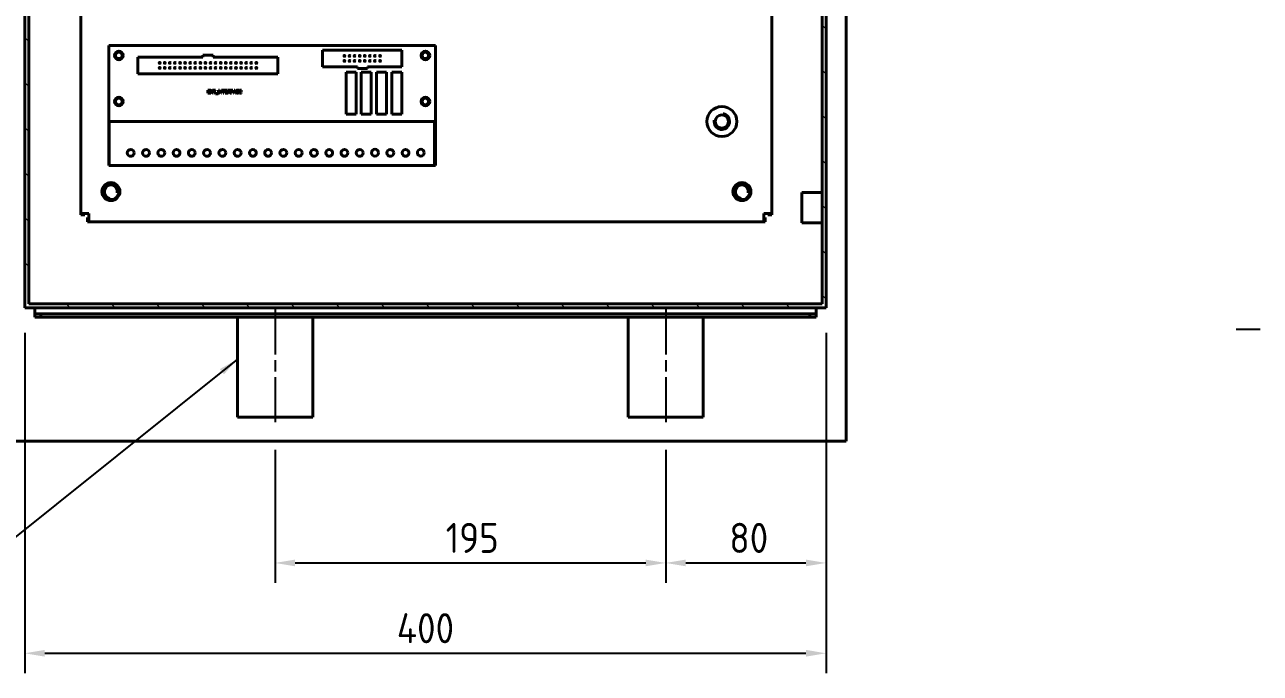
# Model space of a CAD drawing. Header units: millimetres. Extents: x 0 to 4205, y 0 to 2970.
# Drawn here: x 3500 to 4117, y 942 to 1266 of the extents above; entities that cross this region are included whole.
import ezdxf

# ---------------------------------------------------------------- set-up
doc = ezdxf.new("R2010")
doc.units = ezdxf.units.MM
doc.header["$LTSCALE"] = 5
doc.linetypes.add('CHAIN', pattern=[0.3543, 0.2362, -0.0295, 0.0591, -0.0295])
doc.layers.get('0').update_dxf_attribs({"color": 3, "lineweight": 25})
for name, color, linetype, lineweight in [('가시적인 것(ISO)', 3, 'Continuous', 40), ('가시적인 좁은 것(ISO)', 3, 'Continuous', 35), ('경계(ISO)', 7, 'Continuous', 25), ('기호(ISO)', 5, 'Continuous', 25), ('중심선(ISO)', 1, 'Continuous', 25), ('치수(ISO)', 2, 'Continuous', 25), ('해치(ISO)', 7, 'Continuous', 18)]:
    doc.layers.add(name, color=color, linetype=linetype, lineweight=lineweight)
doc.styles.add('치수 텍스트_PSTEK_POSCO', font='isocp.shx')
doc.dimstyles.new('치수_PSTEK_POSCO', dxfattribs={"dimscale": 5, "dimtxt": 3, "dimasz": 2, "dimexe": 2, "dimexo": 2.5, "dimgap": 1, "dimtad": 1, "dimrnd": 1e-08, "dimdsep": 46, "dimtxsty": '치수 텍스트_PSTEK_POSCO', "dimcen": 0.09, "dimdle": 10, "dimclrd": 7, "dimclre": 7, "dimclrt": 2, "dimadec": 1, "dimazin": 2, "dimtfac": 1, "dimtmove": 0, "dimatfit": 3, "dimfxl": 0, "dimtolj": 1, "dimlwd": -1, "dimlwe": -1, "dimarcsym": 0})
doc.dimstyles.new('치수_PSTEK_POSCO$7', dxfattribs={"dimscale": 5, "dimtxt": 3, "dimasz": 2, "dimexe": 2, "dimexo": 2.5, "dimgap": 1, "dimtad": 1, "dimrnd": 1e-08, "dimdsep": 46, "dimtxsty": '치수 텍스트_PSTEK_POSCO', "dimcen": 0.09, "dimdle": 10, "dimclrd": 7, "dimclre": 7, "dimclrt": 2, "dimadec": 1, "dimazin": 2, "dimtfac": 1, "dimtmove": 0, "dimatfit": 3, "dimfxl": 0, "dimtolj": 1, "dimlwd": -1, "dimlwe": -1, "dimarcsym": 0})

# ---------------------------------------------------------------- blocks, each defined once
blk = doc.blocks.new('경계 Default Border')
at = {"layer": '경계(ISO)'}
blk.add_line((821, 222.75), (823.4, 222.75), dxfattribs=at)
blk = doc.blocks.new('*D33')
at = {"layer": 'Defpoints', "color": 0}
for p in [(3625.22, 1066.09), (3820.22, 1066.09), (3820.22, 997.07)]:
    blk.add_point(p, dxfattribs=at)
at = {"layer": '치수(ISO)', "color": 7}
for p, q in [((3625.22, 1053.59), (3625.22, 987.07)), ((3820.22, 1053.59), (3820.22, 987.07)), ((3635.22, 997.07), (3810.22, 997.07))]:
    blk.add_line(p, q, dxfattribs=at)
for points in [[(3635.22, 998.74), (3635.22, 995.41), (3625.22, 997.07)], [(3810.22, 998.74), (3810.22, 995.41), (3820.22, 997.07)]]:
    blk.add_solid(points, dxfattribs=at)
at = {"layer": '치수(ISO)', "color": 2, "insert": (3710.38, 1009.57), "char_height": 15, "attachment_point": 4, "style": '치수 텍스트_PSTEK_POSCO'}
blk.add_mtext('\\A1;195', dxfattribs=at)
blk = doc.blocks.new('*D34')
at = {"layer": 'Defpoints', "color": 0}
for p in [(3900.22, 1124.44), (3820.22, 1066.09), (3900.22, 997.07)]:
    blk.add_point(p, dxfattribs=at)
at = {"layer": '치수(ISO)', "color": 7}
for p, q in [((3900.22, 1111.94), (3900.22, 987.07)), ((3820.22, 1053.59), (3820.22, 987.07)), ((3830.22, 997.07), (3890.22, 997.07))]:
    blk.add_line(p, q, dxfattribs=at)
for points in [[(3830.22, 998.74), (3830.22, 995.41), (3820.22, 997.07)], [(3890.22, 998.74), (3890.22, 995.41), (3900.22, 997.07)]]:
    blk.add_solid(points, dxfattribs=at)
at = {"layer": '치수(ISO)', "color": 2, "insert": (3851.96, 1009.57), "char_height": 15, "attachment_point": 4, "style": '치수 텍스트_PSTEK_POSCO'}
blk.add_mtext('\\A1;80', dxfattribs=at)
blk = doc.blocks.new('*D39')
at = {"layer": 'Defpoints', "color": 0}
for p in [(3500.22, 1124.44), (3900.22, 1124.44), (3900.22, 951.99)]:
    blk.add_point(p, dxfattribs=at)
at = {"layer": '치수(ISO)', "color": 7}
for p, q in [((3500.22, 1111.94), (3500.22, 941.99)), ((3900.22, 1111.94), (3900.22, 941.99)), ((3510.22, 951.99), (3890.22, 951.99))]:
    blk.add_line(p, q, dxfattribs=at)
for points in [[(3510.22, 953.66), (3510.22, 950.32), (3500.22, 951.99)], [(3890.22, 953.66), (3890.22, 950.32), (3900.22, 951.99)]]:
    blk.add_solid(points, dxfattribs=at)
at = {"layer": '치수(ISO)', "color": 2, "insert": (3685.96, 964.49), "char_height": 15, "attachment_point": 4, "style": '치수 텍스트_PSTEK_POSCO'}
blk.add_mtext('\\A1;400', dxfattribs=at)

msp = doc.modelspace()

# ---------------------------------------------------------------- hatches: boundary and pattern name
at = {"layer": '해치(ISO)'}
h = msp.add_hatch(dxfattribs=at)
h.set_pattern_fill('ANSI31', color=256, scale=127, angle=90.0002105, style=0)
h.set_pattern_definition([(135.0002, (0, 0), (-11.22528, -11.22536), [])])
h.paths.add_polyline_path([(3500.2192, 1764.4384), (3500.2192, 1124.4384), (3900.2192, 1124.4384), (3900.2192, 1764.4384)])
h.paths.add_polyline_path([(3502.2192, 1126.4384), (3502.2192, 1762.4384), (3898.2192, 1762.4384), (3898.2192, 1126.4384)], flags=0)

# ---------------------------------------------------------------- linework, layer by layer
at = {"layer": '가시적인 것(ISO)'}
for p, q in [((3910.2192, 1057.8976), (3910.2192, 1795.6384)), ((3500.2192, 1764.4384), (3500.2192, 1124.4384)), ((3900.2192, 1124.4384), (3900.2192, 1764.4384)), ((3502.2192, 1126.4384), (3502.2192, 1762.4384)), ((3898.2192, 1762.4384), (3898.2192, 1126.4384)), ((3528.2192, 1171.4384), (3528.2192, 1673.4384)), ((3873.2192, 1628.4384), (3873.2192, 1171.4384)), ((3705.2192, 1255.4384), (3542.2192, 1255.4384)), ((3542.2192, 1255.4384), (3542.2192, 1195.4384)), ((3688.4042, 1253.1294), (3648.8361, 1253.1057)), ((3648.8361, 1253.1057), (3648.8361, 1244.8134)), ((3688.4042, 1244.8109), (3688.4042, 1253.1294)), ((3705.2192, 1195.4384), (3705.2192, 1255.4384)), ((3589.1792, 1249.5659), (3556.6672, 1249.5659)), ((3556.6672, 1249.5659), (3556.6672, 1241.3109)), ((3594.2592, 1250.5184), (3589.1792, 1250.5184)), ((3589.1792, 1250.5184), (3589.1792, 1249.5659)), ((3594.2592, 1249.5659), (3594.2592, 1250.5184)), ((3626.6442, 1249.5659), (3594.2592, 1249.5659)), ((3626.6442, 1241.3109), (3626.6442, 1249.5659)), ((3556.6672, 1241.3109), (3626.6442, 1241.3109)), ((3648.8361, 1244.8134), (3654.1108, 1244.8109)), ((3654.1108, 1244.8109), (3666.3028, 1244.8109)), ((3660.6022, 1242.1165), (3660.6022, 1221.12)), ((3665.5975, 1242.1165), (3660.6022, 1242.1165)), ((3665.5975, 1221.12), (3665.5975, 1242.1165)), ((3666.3028, 1244.8109), (3666.3028, 1243.8584)), ((3666.3028, 1243.8584), (3671.3828, 1243.8584)), ((3668.2222, 1242.1165), (3668.2222, 1221.12)), ((3673.2175, 1242.1165), (3668.2222, 1242.1165)), ((3671.3828, 1244.8109), (3688.4042, 1244.8109)), ((3671.3828, 1243.8584), (3671.3828, 1244.8109)), ((3673.2175, 1221.12), (3673.2175, 1242.1165)), ((3675.8422, 1242.1165), (3675.8422, 1221.12)), ((3680.8375, 1242.1165), (3675.8422, 1242.1165)), ((3680.8375, 1221.12), (3680.8375, 1242.1165)), ((3683.4622, 1242.1165), (3683.4622, 1221.12)), ((3688.4575, 1242.1165), (3683.4622, 1242.1165)), ((3688.4575, 1221.12), (3688.4575, 1242.1165)), ((3591.6333, 1231.6384), (3591.6333, 1233.1384)), ((3591.6333, 1233.1384), (3592.7194, 1233.1384)), ((3592.7537, 1231.6384), (3591.6333, 1231.6384)), ((3591.8322, 1232.9612), (3591.8322, 1232.5027)), ((3592.7194, 1232.9612), (3591.8322, 1232.9612)), ((3591.8322, 1232.5027), (3592.6634, 1232.5027)), ((3591.8322, 1232.3255), (3591.8322, 1231.8156)), ((3592.6634, 1232.3255), (3591.8322, 1232.3255)), ((3591.8322, 1231.8156), (3592.7537, 1231.8156)), ((3592.6634, 1232.5027), (3592.6634, 1232.3255)), ((3592.7194, 1233.1384), (3592.7194, 1232.9612)), ((3592.7537, 1231.8156), (3592.7537, 1231.6384)), ((3592.8749, 1231.6384), (3593.4546, 1232.4158)), ((3593.1139, 1231.6384), (3592.8749, 1231.6384)), ((3592.9435, 1233.1384), (3593.179, 1233.1384)), ((3593.4546, 1232.4158), (3592.9435, 1233.1384)), ((3593.4934, 1232.1586), (3593.1139, 1231.6384)), ((3593.179, 1233.1384), (3593.4534, 1232.7542)), ((3594.0068, 1231.6384), (3593.6272, 1232.1734)), ((3594.2091, 1233.1384), (3593.6889, 1232.425)), ((3593.6889, 1232.425), (3594.2503, 1231.6384)), ((3593.6935, 1232.7394), (3593.9931, 1233.1384)), ((3593.9931, 1233.1384), (3594.2091, 1233.1384)), ((3594.2503, 1231.6384), (3594.0068, 1231.6384)), ((3594.3132, 1233.1384), (3595.5022, 1233.1384)), ((3594.3132, 1232.9612), (3594.3132, 1233.1384)), ((3594.8071, 1232.9612), (3594.3132, 1232.9612)), ((3594.8071, 1231.6384), (3594.8071, 1232.9612)), ((3595.006, 1231.6384), (3594.8071, 1231.6384)), ((3595.006, 1232.9612), (3595.006, 1231.6384)), ((3595.5022, 1232.9612), (3595.006, 1232.9612)), ((3595.5022, 1233.1384), (3595.5022, 1232.9612)), ((3595.5125, 1231.2222), (3595.5125, 1231.3548)), ((3595.5125, 1231.3548), (3596.7335, 1231.3548)), ((3596.7335, 1231.2222), (3595.5125, 1231.2222)), ((3596.7335, 1231.3548), (3596.7335, 1231.2222)), ((3596.905, 1231.6384), (3596.905, 1233.1384)), ((3596.905, 1233.1384), (3597.104, 1233.1384)), ((3597.104, 1231.6384), (3596.905, 1231.6384)), ((3597.104, 1233.1384), (3597.104, 1231.6384)), ((3597.4515, 1231.6384), (3597.4515, 1233.1384)), ((3597.4515, 1233.1384), (3597.655, 1233.1384)), ((3597.6413, 1231.6384), (3597.4515, 1231.6384)), ((3597.6413, 1232.816), (3597.6413, 1231.6384)), ((3598.4302, 1231.6384), (3597.6413, 1232.816)), ((3597.655, 1233.1384), (3598.4439, 1231.9608)), ((3598.6337, 1231.6384), (3598.4302, 1231.6384)), ((3598.4439, 1233.1384), (3598.6337, 1233.1384)), ((3598.4439, 1231.9608), (3598.4439, 1233.1384)), ((3598.6337, 1233.1384), (3598.6337, 1231.6384)), ((3598.8543, 1233.1384), (3600.0434, 1233.1384)), ((3598.8543, 1232.9612), (3598.8543, 1233.1384)), ((3599.3482, 1232.9612), (3598.8543, 1232.9612)), ((3599.3482, 1231.6384), (3599.3482, 1232.9612)), ((3599.5472, 1231.6384), (3599.3482, 1231.6384)), ((3599.5472, 1232.9612), (3599.5472, 1231.6384)), ((3600.0434, 1232.9612), (3599.5472, 1232.9612)), ((3600.0434, 1233.1384), (3600.0434, 1232.9612)), ((3600.2514, 1231.6384), (3600.2514, 1233.1384)), ((3600.2514, 1233.1384), (3601.3376, 1233.1384)), ((3601.3719, 1231.6384), (3600.2514, 1231.6384)), ((3600.4504, 1232.9612), (3600.4504, 1232.5027)), ((3601.3376, 1232.9612), (3600.4504, 1232.9612)), ((3600.4504, 1232.5027), (3601.2816, 1232.5027)), ((3600.4504, 1232.3255), (3600.4504, 1231.8156)), ((3601.2816, 1232.3255), (3600.4504, 1232.3255)), ((3600.4504, 1231.8156), (3601.3719, 1231.8156)), ((3601.2816, 1232.5027), (3601.2816, 1232.3255)), ((3601.3376, 1233.1384), (3601.3376, 1232.9612)), ((3601.3719, 1231.8156), (3601.3719, 1231.6384)), ((3601.6485, 1231.6384), (3601.6485, 1233.1384)), ((3601.6485, 1233.1384), (3602.3139, 1233.1384)), ((3601.8475, 1231.6384), (3601.6485, 1231.6384)), ((3601.8475, 1232.9726), (3602.3219, 1232.9726)), ((3601.8475, 1232.4764), (3601.8475, 1232.9726)), ((3602.2739, 1232.4764), (3601.8475, 1232.4764)), ((3601.8475, 1232.3049), (3601.8475, 1231.6384)), ((3602.0773, 1232.3049), (3601.8475, 1232.3049)), ((3602.721, 1231.6384), (3602.522, 1231.9505)), ((3602.7095, 1232.0465), (3602.9691, 1231.6384)), ((3602.9691, 1231.6384), (3602.721, 1231.6384)), ((3603.1691, 1231.6384), (3603.1691, 1233.1384)), ((3603.1691, 1233.1384), (3604.1821, 1233.1384)), ((3603.3681, 1231.6384), (3603.1691, 1231.6384)), ((3603.3681, 1232.9612), (3603.3681, 1232.497)), ((3604.1821, 1232.9612), (3603.3681, 1232.9612)), ((3603.3681, 1232.497), (3604.0723, 1232.497)), ((3603.3681, 1232.3198), (3603.3681, 1231.6384)), ((3604.0723, 1232.3198), (3603.3681, 1232.3198)), ((3604.0723, 1232.497), (3604.0723, 1232.3198)), ((3604.1821, 1233.1384), (3604.1821, 1232.9612)), ((3604.2758, 1231.6384), (3604.8521, 1233.1384)), ((3604.4862, 1231.6384), (3604.2758, 1231.6384)), ((3604.6508, 1232.0923), (3604.4862, 1231.6384)), ((3605.2796, 1232.0923), (3604.6508, 1232.0923)), ((3604.708, 1232.2535), (3604.8738, 1232.6936)), ((3605.2179, 1232.2535), (3604.708, 1232.2535)), ((3604.8521, 1233.1384), (3605.067, 1233.1384)), ((3605.0601, 1232.6696), (3605.2179, 1232.2535)), ((3605.067, 1233.1384), (3605.6798, 1231.6384)), ((3605.4534, 1231.6384), (3605.2796, 1232.0923)), ((3605.6798, 1231.6384), (3605.4534, 1231.6384)), ((3607.0815, 1232.7279), (3606.886, 1232.6811)), ((3606.9077, 1232.1654), (3607.1066, 1232.1151)), ((3607.3559, 1231.6384), (3607.3559, 1233.1384)), ((3607.3559, 1233.1384), (3608.442, 1233.1384)), ((3608.4763, 1231.6384), (3607.3559, 1231.6384)), ((3607.5548, 1232.9612), (3607.5548, 1232.5027)), ((3608.442, 1232.9612), (3607.5548, 1232.9612)), ((3607.5548, 1232.5027), (3608.386, 1232.5027)), ((3607.5548, 1232.3255), (3607.5548, 1231.8156)), ((3608.386, 1232.3255), (3607.5548, 1232.3255)), ((3607.5548, 1231.8156), (3608.4763, 1231.8156)), ((3608.386, 1232.5027), (3608.386, 1232.3255)), ((3608.442, 1233.1384), (3608.442, 1232.9612)), ((3608.4763, 1231.8156), (3608.4763, 1231.6384)), ((3704.838, 1217.4381), (3542.4393, 1217.4381)), ((3542.4393, 1217.4381), (3542.4393, 1195.4384)), ((3660.6022, 1221.12), (3665.5975, 1221.12)), ((3668.2222, 1221.12), (3673.2175, 1221.12)), ((3675.8422, 1221.12), (3680.8375, 1221.12)), ((3683.4622, 1221.12), (3688.4575, 1221.12)), ((3704.838, 1195.4384), (3704.838, 1217.4381)), ((3542.2192, 1195.4384), (3542.4393, 1195.4384)), ((3542.4393, 1195.4384), (3704.838, 1195.4384)), ((3704.838, 1195.4384), (3705.2192, 1195.4384)), ((3888.2192, 1181.9384), (3888.2192, 1166.9384)), ((3898.2192, 1181.9384), (3888.2192, 1181.9384)), ((3528.2192, 1171.4384), (3532.2192, 1171.4384)), ((3528.2192, 1171.4384), (3528.2192, 1170.8526)), ((3530.2192, 1170.8526), (3528.2192, 1170.8526)), ((3530.2192, 1171.4384), (3530.2192, 1170.8526)), ((3532.2192, 1169.4384), (3531.6334, 1169.4384)), ((3531.6334, 1169.4384), (3531.6334, 1167.4384)), ((3531.6334, 1167.4384), (3532.2192, 1167.4384)), ((3532.2192, 1171.4384), (3532.2192, 1167.4384)), ((3869.2192, 1167.4384), (3532.2192, 1167.4384)), ((3869.2192, 1171.4384), (3873.2192, 1171.4384)), ((3869.2192, 1167.4384), (3869.2192, 1171.4384)), ((3869.2192, 1169.4384), (3869.805, 1169.4384)), ((3869.2192, 1167.4384), (3869.805, 1167.4384)), ((3869.805, 1169.4384), (3869.805, 1167.4384)), ((3871.2192, 1171.4384), (3871.2192, 1170.8526)), ((3871.2192, 1170.8526), (3873.2192, 1170.8526)), ((3873.2192, 1170.8526), (3873.2192, 1171.4384)), ((3898.2192, 1166.9384), (3888.2192, 1166.9384)), ((3500.2192, 1124.4384), (3900.2192, 1124.4384)), ((3898.2192, 1126.4384), (3502.2192, 1126.4384)), ((3505.2192, 1121.4384), (3505.2192, 1124.4384)), ((3895.2192, 1121.4384), (3895.2192, 1124.4384)), ((3505.2192, 1121.4384), (3895.2192, 1121.4384)), ((3505.2192, 1121.4384), (3505.2192, 1119.8384)), ((3505.2192, 1119.8384), (3508.2192, 1119.8384)), ((3508.2192, 1119.8384), (3508.2192, 1121.4384)), ((3892.2192, 1121.4384), (3508.2192, 1121.4384)), ((3508.2192, 1119.8384), (3892.2192, 1119.8384)), ((3606.4692, 1119.8384), (3606.4692, 1069.8384)), ((3643.9692, 1119.8384), (3643.9692, 1069.8384)), ((3801.4692, 1119.8384), (3801.4692, 1069.8384)), ((3838.9692, 1119.8384), (3838.9692, 1069.8384)), ((3892.2192, 1121.4384), (3892.2192, 1119.8384)), ((3892.2192, 1119.8384), (3895.2192, 1119.8384)), ((3895.2192, 1119.8384), (3895.2192, 1121.4384)), ((3606.4692, 1069.8384), (3643.9692, 1069.8384)), ((3801.4692, 1069.8384), (3838.9692, 1069.8384)), ((3910.2192, 1057.8976), (3460.2192, 1057.8976))]:
    msp.add_line(p, q, dxfattribs=at)
for centre, radius in [((3547.2192, 1250.4384), 2.15), ((3700.2192, 1250.4384), 2.15), ((3547.2192, 1250.4384), 1.621), ((3567.5892, 1246.7084), 0.25), ((3570.1292, 1246.7084), 0.25), ((3572.6692, 1246.7084), 0.25), ((3575.2092, 1246.7084), 0.25), ((3577.7492, 1246.7084), 0.25), ((3580.2892, 1246.7084), 0.25), ((3582.8292, 1246.7084), 0.25), ((3585.3692, 1246.7084), 0.25), ((3587.9092, 1246.7084), 0.25), ((3590.4492, 1246.7084), 0.25), ((3592.9892, 1246.7084), 0.25), ((3595.5292, 1246.7084), 0.25), ((3598.0692, 1246.7084), 0.25), ((3600.6092, 1246.7084), 0.25), ((3603.1492, 1246.7084), 0.25), ((3605.6892, 1246.7084), 0.25), ((3608.2292, 1246.7084), 0.25), ((3610.7692, 1246.7084), 0.25), ((3613.3092, 1246.7084), 0.25), ((3615.8492, 1246.7084), 0.25), ((3659.8258, 1250.2084), 0.25), ((3659.8258, 1247.6684), 0.25), ((3662.3658, 1250.2084), 0.25), ((3662.3658, 1247.6684), 0.25), ((3664.9058, 1250.2084), 0.25), ((3664.9058, 1247.6684), 0.25), ((3667.4458, 1250.2084), 0.25), ((3667.4458, 1247.6684), 0.25), ((3669.9858, 1250.2084), 0.25), ((3669.9858, 1247.6684), 0.25), ((3672.5258, 1250.2084), 0.25), ((3672.5258, 1247.6684), 0.25), ((3675.0658, 1250.2084), 0.25), ((3675.0658, 1247.6684), 0.25), ((3677.6058, 1250.2084), 0.25), ((3677.6058, 1247.6684), 0.25), ((3700.2192, 1250.4384), 1.621), ((3567.5892, 1244.1684), 0.25), ((3570.1292, 1244.1684), 0.25), ((3572.6692, 1244.1684), 0.25), ((3575.2092, 1244.1684), 0.25), ((3577.7492, 1244.1684), 0.25), ((3580.2892, 1244.1684), 0.25), ((3582.8292, 1244.1684), 0.25), ((3585.3692, 1244.1684), 0.25), ((3587.9092, 1244.1684), 0.25), ((3590.4492, 1244.1684), 0.25), ((3592.9892, 1244.1684), 0.25), ((3595.5292, 1244.1684), 0.25), ((3598.0692, 1244.1684), 0.25), ((3600.6092, 1244.1684), 0.25), ((3603.1492, 1244.1684), 0.25), ((3605.6892, 1244.1684), 0.25), ((3608.2292, 1244.1684), 0.25), ((3610.7692, 1244.1684), 0.25), ((3613.3092, 1244.1684), 0.25), ((3615.8492, 1244.1684), 0.25), ((3547.2192, 1227.4384), 2.15), ((3547.2192, 1227.4384), 1.621), ((3700.2192, 1227.4384), 2.15), ((3700.2192, 1227.4384), 1.621), ((3848.2192, 1217.4384), 7.5), ((3848.2192, 1217.4384), 3.3235), ((3553.1543, 1201.7888), 1.721), ((3560.7743, 1201.7888), 1.721), ((3568.3943, 1201.7888), 1.721), ((3576.0143, 1201.7888), 1.721), ((3583.6343, 1201.7888), 1.721), ((3591.2543, 1201.7888), 1.721), ((3598.8743, 1201.7888), 1.721), ((3606.4943, 1201.7888), 1.721), ((3614.1139, 1201.7888), 1.721), ((3621.7339, 1201.7888), 1.721), ((3629.3539, 1201.7888), 1.721), ((3636.9739, 1201.7888), 1.721), ((3644.5939, 1201.7888), 1.721), ((3652.2139, 1201.7888), 1.721), ((3659.8339, 1201.7888), 1.721), ((3667.4539, 1201.7888), 1.721), ((3675.0739, 1201.8387), 1.721), ((3682.6939, 1201.7888), 1.721), ((3690.3139, 1201.7888), 1.721), ((3697.9339, 1201.8387), 1.721), ((3543.2192, 1182.4384), 4.5), ((3543.2192, 1182.4384), 4), ((3858.2192, 1182.4384), 4.5), ((3858.2192, 1182.4384), 4)]:
    msp.add_circle(centre, radius, dxfattribs=at)
for points in [[(3593.4534, 1232.7542), (3593.5392, 1232.6353), (3593.5735, 1232.5702)], [(3593.5643, 1232.266), (3593.5152, 1232.1894), (3593.4934, 1232.1586)], [(3593.6272, 1232.1734), (3593.5952, 1232.2192), (3593.5643, 1232.266)], [(3593.5735, 1232.5702), (3593.6238, 1232.6502), (3593.6935, 1232.7394)], [(3602.1882, 1232.298), (3602.1539, 1232.3049), (3602.0773, 1232.3049)], [(3602.522, 1231.9505), (3602.4351, 1232.0854), (3602.3231, 1232.2283), (3602.2339, 1232.2866), (3602.1882, 1232.298)], [(3602.6432, 1232.7291), (3602.6432, 1232.657), (3602.5632, 1232.5324), (3602.41, 1232.4764), (3602.2739, 1232.4764)], [(3602.3139, 1233.1384), (3602.514, 1233.1384), (3602.7232, 1233.0572), (3602.8479, 1232.8525), (3602.8479, 1232.7291)], [(3602.3219, 1232.9726), (3602.4889, 1232.9726), (3602.6432, 1232.8354), (3602.6432, 1232.7291)], [(3602.8479, 1232.7291), (3602.8479, 1232.569), (3602.6409, 1232.3506), (3602.426, 1232.3209)], [(3602.426, 1232.3209), (3602.5037, 1232.2832), (3602.5449, 1232.2466)], [(3602.5449, 1232.2466), (3602.6318, 1232.1666), (3602.7095, 1232.0465)], [(3604.8738, 1232.6936), (3604.9252, 1232.8365), (3604.9549, 1232.9806)], [(3604.9549, 1232.9806), (3604.9892, 1232.8594), (3605.0601, 1232.6696)], [(3605.7804, 1232.3998), (3605.7804, 1232.6342), (3605.9599, 1232.984), (3606.2903, 1233.1647), (3606.4892, 1233.1647)], [(3606.4858, 1231.6132), (3606.2434, 1231.6132), (3605.9393, 1231.811), (3605.7804, 1232.1849), (3605.7804, 1232.3998)], [(3606.4847, 1232.9943), (3606.312, 1232.9943), (3606.0788, 1232.8285), (3605.9851, 1232.5496), (3605.9851, 1232.4009)], [(3605.9851, 1232.4009), (3605.9851, 1232.21), (3606.0971, 1231.9242), (3606.3315, 1231.7836), (3606.4687, 1231.7836)], [(3606.4687, 1231.7836), (3606.6356, 1231.7836), (3606.8665, 1231.9756), (3606.9077, 1232.1654)], [(3606.886, 1232.6811), (3606.8334, 1232.8445), (3606.6356, 1232.9943), (3606.4847, 1232.9943)], [(3607.1066, 1232.1151), (3607.0437, 1231.8705), (3606.7202, 1231.6132), (3606.4858, 1231.6132)], [(3606.4892, 1233.1647), (3606.7145, 1233.1647), (3607.0209, 1232.9349), (3607.0815, 1232.7279)]]:
    msp.add_open_spline(points, degree=2, dxfattribs=at)
at = {"layer": '가시적인 좁은 것(ISO)'}
for centre, radius, start, end in [((3547.2192, 1250.4384), 2, 170, 80), ((3700.2192, 1250.4384), 2, 170, 80), ((3547.2192, 1227.4384), 2, 170, 80), ((3700.2192, 1227.4384), 2, 170, 80), ((3848.2192, 1217.4384), 4, 170, 80), ((3543.2192, 1182.4384), 3.256, 350, 260), ((3858.2192, 1182.4384), 3.256, 350, 260)]:
    msp.add_arc(centre, radius, start, end, dxfattribs=at)
at = {"layer": '중심선(ISO)', "linetype": 'CHAIN', "ltscale": 19.051651}
for p, q in [((3625.2192, 1123.5884), (3625.2192, 1066.0884)), ((3820.2192, 1123.5884), (3820.2192, 1066.0884))]:
    msp.add_line(p, q, dxfattribs=at)

# ---------------------------------------------------------------- block references
at = {"xscale": 5, "yscale": 5, "zscale": 5}
msp.add_blockref('경계 Default Border', (0, 0), dxfattribs=at)

# ---------------------------------------------------------------- dimensions: what is measured, and where the dimension line sits
at = {"layer": '치수(ISO)', "color": 7}
for base, p1, p2, picture, middle in [((3900.2192, 951.9898), (3500.2192, 1124.4384), (3900.2192, 1124.4384), '*D39', (3700.2192, 951.9898)), ((3900.2192, 997.0732), (3820.2192, 1066.0884), (3900.2192, 1124.4384), '*D34', (3860.2192, 997.0732)), ((3820.2192, 997.0732), (3625.2192, 1066.0884), (3820.2192, 1066.0884), '*D33', (3722.7192, 997.0732))]:
    dim = msp.add_linear_dim(base=base, p1=p1, p2=p2, angle=180, dimstyle='치수_PSTEK_POSCO', override={"dimdec": 2, "dimtp": 0, "dimtm": 0, "dimtdec": 2, "dimtofl": 0, "dimatfit": 1}, dxfattribs=at)
    dim.commit()
    dim.dimension.update_dxf_attribs({"geometry": picture, "text_midpoint": middle, "dimtype": 160})

# ---------------------------------------------------------------- leaders
at = {"layer": '기호(ISO)', "color": 7, "annotation_type": 0, "has_hookline": 1, "hookline_direction": 1, "text_width": 168.2323}
msp.add_leader([(3606.4692, 1098.8023), (3461.7938, 983.019), (3451.7938, 983.019)], dimstyle='치수_PSTEK_POSCO$7', override={"dimtad": 0}, dxfattribs=at)

doc.saveas('drawing.dxf')
